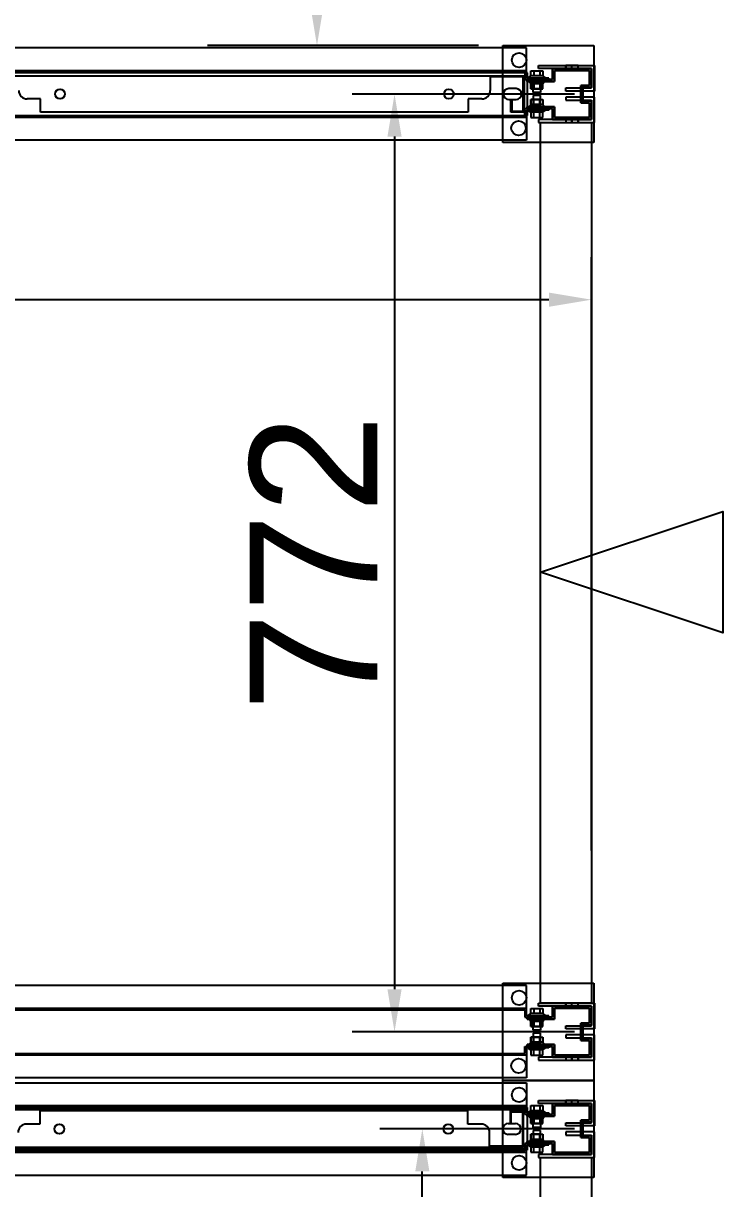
# Model space of a CAD drawing. Header units: millimetres. Extents: x 15382 to 37298, y 7351 to 31127.
# Drawn here: x 24550 to 25126, y 19286 to 20246 of the extents above; entities that cross this region are included whole.
import ezdxf

# ---------------------------------------------------------------- set-up
doc = ezdxf.new("R2010")
doc.units = ezdxf.units.MM
for name, color, linetype in [('111', 7, 'Continuous'), ('113', 3, 'Continuous'), ('114', 6, 'Continuous'), ('115', 30, 'Continuous'), ('116', 12, 'Continuous'), ('444-2', 5, 'Continuous'), ('M40', 3, 'Continuous'), ('M6', 7, 'Continuous'), ('動線', 6, 'Continuous'), ('标注', 7, 'Continuous'), ('標註', 252, 'Continuous')]:
    doc.layers.add(name, color=color, linetype=linetype)
doc.styles.get("Standard").update_dxf_attribs({"font": 'arial.ttf'})
doc.dimstyles.new('ISO-25', dxfattribs={"dimtxt": 2.5, "dimasz": 2.5, "dimexe": 1.25, "dimexo": 0.625, "dimtad": 1, "dimtxsty": 'Standard', "dimcen": 2.5, "dimadec": 0, "dimazin": 0, "dimtfac": 1, "dimtmove": 0, "dimatfit": 3, "dimfxl": 1, "dimarcsym": 0})

# ---------------------------------------------------------------- blocks, each defined once
blk = doc.blocks.new('*D623')
at = {"layer": 'Defpoints', "color": 0, "transparency": 16777216}
for p in [(23567.53, 20018.1), (23567.53, 19557.56), (25017.53, 19557.56)]:
    blk.add_point(p, dxfattribs=at)
at = {"layer": '標註', "color": 0, "lineweight": -2, "transparency": 16777216}
for p, q in [((23567.53, 19564.56), (23567.53, 20053.1)), ((25017.53, 19564.56), (25017.53, 20053.1)), ((24982.53, 20018.1), (23602.53, 20018.1))]:
    blk.add_line(p, q, dxfattribs=at)
at = {"layer": '標註', "color": 0, "transparency": 16777216}
for points in [[(23602.53, 20023.94), (23602.53, 20012.27), (23567.53, 20018.1)], [(24982.53, 20023.94), (24982.53, 20012.27), (25017.53, 20018.1)]]:
    blk.add_solid(points, dxfattribs=at)
at = {"layer": '標註', "color": 0, "transparency": 16777216, "insert": (24292.53, 20085.71), "char_height": 105, "attachment_point": 5}
blk.add_mtext('1450', dxfattribs=at)
blk = doc.blocks.new('*D713')
at = {"layer": 'Defpoints', "color": 0, "transparency": 16777216}
for p in [(24878.37, 19335.4), (25010.53, 19335.4), (25010.53, 17843.4)]:
    blk.add_point(p, dxfattribs=at)
at = {"layer": '標註', "color": 0, "lineweight": -2, "transparency": 16777216}
for p, q in [((25003.53, 19335.4), (24843.37, 19335.4)), ((24878.37, 17878.4), (24878.37, 19300.4)), ((25003.53, 17843.4), (24843.37, 17843.4))]:
    blk.add_line(p, q, dxfattribs=at)
at = {"layer": '標註', "color": 0, "transparency": 16777216}
for points in [[(24872.54, 19300.4), (24884.21, 19300.4), (24878.37, 19335.4)], [(24872.54, 17878.4), (24884.21, 17878.4), (24878.37, 17843.4)]]:
    blk.add_solid(points, dxfattribs=at)
at = {"layer": '標註', "color": 0, "transparency": 16777216, "insert": (24810.76, 18569.46), "char_height": 105, "attachment_point": 5, "rotation": 90}
blk.add_mtext('1492', dxfattribs=at)
blk = doc.blocks.new('*D694')
at = {"layer": 'Defpoints', "color": 0, "transparency": 16777216}
for p in [(25010.53, 20187.4), (24855.5, 19415.4), (25010.53, 19415.4)]:
    blk.add_point(p, dxfattribs=at)
at = {"layer": '標註', "color": 0, "lineweight": -2, "transparency": 16777216}
for p, q in [((25003.53, 20187.4), (24820.5, 20187.4)), ((24855.5, 20152.4), (24855.5, 19450.4)), ((25003.53, 19415.4), (24820.5, 19415.4))]:
    blk.add_line(p, q, dxfattribs=at)
at = {"layer": '標註', "color": 0, "transparency": 16777216}
for points in [[(24849.67, 20152.4), (24861.33, 20152.4), (24855.5, 20187.4)], [(24849.67, 19450.4), (24861.33, 19450.4), (24855.5, 19415.4)]]:
    blk.add_solid(points, dxfattribs=at)
at = {"layer": '標註', "color": 0, "transparency": 16777216, "insert": (24788.79, 19801.4), "char_height": 105, "attachment_point": 5, "rotation": 90}
blk.add_mtext('772', dxfattribs=at)

msp = doc.modelspace()

# ---------------------------------------------------------------- linework, layer by layer
at = {"layer": '111'}
for p, q in [((24965.027, 20204.998), (23621.027, 20204.998)), ((24965.027, 20169.798), (24965.027, 20204.998)), ((24945.027, 20187.398), (24945.027, 20187.398)), ((24955.527, 20191.898), (24949.527, 20191.898)), ((24960.027, 20187.398), (24960.027, 20187.398)), ((24949.527, 20182.898), (24955.527, 20182.898)), ((23621.027, 20169.798), (24965.027, 20169.798)), ((24964.527, 19352.998), (23970.527, 19352.998)), ((23970.527, 19352.998), (24964.527, 19352.998)), ((24964.527, 19351.398), (24964.527, 19352.998)), ((24964.527, 19352.998), (24964.527, 19317.798)), ((23970.527, 19351.398), (24964.527, 19351.398)), ((24944.527, 19335.398), (24944.527, 19335.398)), ((24949.027, 19339.898), (24955.027, 19339.898)), ((24959.527, 19335.398), (24959.527, 19335.398)), ((24955.027, 19330.898), (24949.027, 19330.898)), ((23970.527, 19319.398), (24964.527, 19319.398)), ((24964.527, 19317.798), (23970.527, 19317.798)), ((24964.527, 19317.798), (23970.527, 19317.798)), ((24964.527, 19319.398), (24964.527, 19317.798))]:
    msp.add_line(p, q, dxfattribs=at)
for centre, start, end in [((24949.527, 20187.398), 90, 180), ((24949.527, 20187.398), 180, 270), ((24955.527, 20187.398), 0, 90), ((24955.527, 20187.398), 270, 0), ((24949.027, 19335.398), 90, 180), ((24949.027, 19335.398), 180, 270), ((24955.027, 19335.398), 0, 90), ((24955.027, 19335.398), 270, 0)]:
    msp.add_arc(centre, 4.5, start, end, dxfattribs=at)
at = {"layer": '113'}
for p, q in [((24944.527, 20147.398), (24944.527, 20227.398)), ((24944.527, 20227.398), (25019.527, 20227.398)), ((25019.527, 20227.398), (25019.527, 20147.398)), ((25019.527, 20147.398), (24944.527, 20147.398)), ((24944.527, 19375.398), (24944.527, 19455.398)), ((24944.527, 19455.398), (25019.527, 19455.398)), ((25019.527, 19455.398), (25019.527, 19375.398)), ((25019.527, 19375.398), (24944.527, 19375.398)), ((24944.527, 19295.398), (24944.527, 19375.398)), ((24944.527, 19375.398), (25019.527, 19375.398)), ((25019.527, 19375.398), (25019.527, 19295.398)), ((25019.527, 19295.398), (24944.527, 19295.398))]:
    msp.add_line(p, q, dxfattribs=at)
at = {"layer": '113', "lineweight": -3}
for centre in [(24958.027, 20215.398), (24957.527, 20159.398), (24958.027, 19443.398), (24957.527, 19387.398), (24958.027, 19363.398), (24958.027, 19307.398)]:
    msp.add_circle(centre, 6, dxfattribs=at)
at = {"layer": '114'}
for points in [[(24975.527, 19438.898), (24975.527, 20163.898), (25017.527, 20163.898), (25017.527, 19438.898)], [(24975.527, 17866.898), (24975.527, 19311.898), (25017.527, 19311.898), (25017.527, 17866.898)]]:
    msp.add_lwpolyline(points, close=True, dxfattribs=at)
at = {"layer": '115'}
for p, q in [((24964.027, 20225.398), (23621.027, 20225.398)), ((24964.027, 20200.598), (24964.027, 20225.398)), ((24964.027, 20206.598), (23621.027, 20206.598)), ((24964.027, 20200.598), (24964.027, 20206.598)), ((23622.227, 20205.398), (24962.827, 20205.398)), ((23622.227, 20205.398), (24962.827, 20205.398)), ((24962.827, 20205.398), (24962.827, 20199.398)), ((24962.827, 20205.398), (24962.827, 20199.398)), ((24962.827, 20199.398), (24982.527, 20199.398)), ((24962.827, 20199.398), (24982.527, 20199.398)), ((24982.527, 20200.598), (24964.027, 20200.598)), ((24982.527, 20200.598), (24964.027, 20200.598)), ((24982.527, 20199.398), (24982.527, 20200.598)), ((24982.527, 20199.398), (24982.527, 20200.598)), ((24964.027, 20168.198), (23621.027, 20168.198)), ((23622.227, 20169.398), (24962.827, 20169.398)), ((23622.227, 20169.398), (24962.827, 20169.398)), ((24962.827, 20169.398), (24962.827, 20175.398)), ((24962.827, 20175.398), (24982.527, 20175.398)), ((24962.827, 20169.398), (24962.827, 20175.398)), ((24962.827, 20175.398), (24982.527, 20175.398)), ((24982.527, 20174.198), (24964.027, 20174.198)), ((24964.027, 20174.198), (24964.027, 20168.198)), ((24982.527, 20174.198), (24964.027, 20174.198)), ((24964.027, 20174.198), (24964.027, 20149.398)), ((24982.527, 20175.398), (24982.527, 20174.198)), ((24982.527, 20175.398), (24982.527, 20174.198)), ((24964.027, 20149.398), (23621.027, 20149.398)), ((24964.027, 19453.398), (23621.027, 19453.398)), ((24964.027, 19428.598), (24964.027, 19453.398)), ((24964.027, 19434.598), (23621.027, 19434.598)), ((23622.227, 19433.398), (24962.827, 19433.398)), ((23622.227, 19433.398), (24962.827, 19433.398)), ((24962.827, 19433.398), (24962.827, 19427.398)), ((24962.827, 19433.398), (24962.827, 19427.398)), ((24964.027, 19428.598), (24964.027, 19434.598)), ((24962.827, 19427.398), (24982.527, 19427.398)), ((24962.827, 19427.398), (24982.527, 19427.398)), ((24982.527, 19428.598), (24964.027, 19428.598)), ((24982.527, 19428.598), (24964.027, 19428.598)), ((24982.527, 19427.398), (24982.527, 19428.598)), ((24982.527, 19427.398), (24982.527, 19428.598)), ((24962.827, 19397.398), (24962.827, 19403.398)), ((24962.827, 19403.398), (24982.527, 19403.398)), ((24962.827, 19397.398), (24962.827, 19403.398)), ((24962.827, 19403.398), (24982.527, 19403.398)), ((24982.527, 19402.198), (24964.027, 19402.198)), ((24964.027, 19402.198), (24964.027, 19396.198)), ((24982.527, 19402.198), (24964.027, 19402.198)), ((24964.027, 19402.198), (24964.027, 19377.398)), ((24982.527, 19403.398), (24982.527, 19402.198)), ((24982.527, 19403.398), (24982.527, 19402.198)), ((24964.027, 19396.198), (23621.027, 19396.198)), ((23622.227, 19397.398), (24962.827, 19397.398)), ((23622.227, 19397.398), (24962.827, 19397.398)), ((24964.027, 19377.398), (23621.027, 19377.398)), ((23971.027, 19373.398), (24964.027, 19373.398)), ((24964.027, 19373.398), (24964.027, 19348.598)), ((23971.027, 19354.598), (24964.027, 19354.598)), ((24962.827, 19353.398), (23972.227, 19353.398)), ((24962.827, 19353.398), (23972.227, 19353.398)), ((24962.827, 19347.398), (24962.827, 19353.398)), ((24962.827, 19347.398), (24962.827, 19353.398)), ((24964.027, 19354.598), (24964.027, 19348.598)), ((24982.527, 19347.398), (24962.827, 19347.398)), ((24982.527, 19347.398), (24962.827, 19347.398)), ((24964.027, 19348.598), (24982.527, 19348.598)), ((24964.027, 19348.598), (24982.527, 19348.598)), ((24982.527, 19348.598), (24982.527, 19347.398)), ((24982.527, 19348.598), (24982.527, 19347.398)), ((23971.027, 19316.198), (24964.027, 19316.198)), ((24962.827, 19317.398), (23972.227, 19317.398)), ((24962.827, 19317.398), (23972.227, 19317.398)), ((24982.527, 19323.398), (24962.827, 19323.398)), ((24962.827, 19323.398), (24962.827, 19317.398)), ((24982.527, 19323.398), (24962.827, 19323.398)), ((24962.827, 19323.398), (24962.827, 19317.398)), ((24964.027, 19322.198), (24982.527, 19322.198)), ((24964.027, 19316.198), (24964.027, 19322.198)), ((24964.027, 19322.198), (24982.527, 19322.198)), ((24964.027, 19297.398), (24964.027, 19322.198)), ((24982.527, 19322.198), (24982.527, 19323.398)), ((24982.527, 19322.198), (24982.527, 19323.398)), ((23971.027, 19297.398), (24964.027, 19297.398))]:
    msp.add_line(p, q, dxfattribs=at)
at = {"layer": '115', "lineweight": -3}
for p, q in [((24976.027, 20200.598), (24969.027, 20200.598)), ((24969.027, 20200.598), (24969.027, 20199.398)), ((24972.527, 20200.598), (24969.027, 20200.598)), ((24969.027, 20200.598), (24969.027, 20199.398)), ((24969.027, 20199.398), (24976.027, 20199.398)), ((24969.027, 20199.398), (24972.527, 20199.398)), ((24972.527, 20199.398), (24972.527, 20200.598)), ((24976.027, 20199.398), (24976.027, 20200.598)), ((24969.027, 20174.198), (24969.027, 20175.398)), ((24969.027, 20175.398), (24976.027, 20175.398)), ((24969.027, 20174.198), (24969.027, 20175.398)), ((24969.027, 20175.398), (24972.527, 20175.398)), ((24976.027, 20174.198), (24969.027, 20174.198)), ((24972.527, 20174.198), (24969.027, 20174.198)), ((24972.527, 20175.398), (24972.527, 20174.198)), ((24976.027, 20175.398), (24976.027, 20174.198)), ((24976.027, 19428.598), (24969.027, 19428.598)), ((24969.027, 19428.598), (24969.027, 19427.398)), ((24972.527, 19428.598), (24969.027, 19428.598)), ((24969.027, 19428.598), (24969.027, 19427.398)), ((24969.027, 19427.398), (24976.027, 19427.398)), ((24969.027, 19427.398), (24972.527, 19427.398)), ((24972.527, 19427.398), (24972.527, 19428.598)), ((24976.027, 19427.398), (24976.027, 19428.598)), ((24969.027, 19402.198), (24969.027, 19403.398)), ((24969.027, 19403.398), (24976.027, 19403.398)), ((24969.027, 19402.198), (24969.027, 19403.398)), ((24969.027, 19403.398), (24972.527, 19403.398)), ((24976.027, 19402.198), (24969.027, 19402.198)), ((24972.527, 19402.198), (24969.027, 19402.198)), ((24972.527, 19403.398), (24972.527, 19402.198)), ((24976.027, 19403.398), (24976.027, 19402.198)), ((24976.027, 19348.598), (24969.027, 19348.598)), ((24969.027, 19348.598), (24969.027, 19347.398)), ((24972.527, 19348.598), (24969.027, 19348.598)), ((24969.027, 19348.598), (24969.027, 19347.398)), ((24969.027, 19347.398), (24976.027, 19347.398)), ((24969.027, 19347.398), (24972.527, 19347.398)), ((24972.527, 19347.398), (24972.527, 19348.598)), ((24976.027, 19347.398), (24976.027, 19348.598)), ((24969.027, 19322.198), (24969.027, 19323.398)), ((24969.027, 19323.398), (24976.027, 19323.398)), ((24969.027, 19322.198), (24969.027, 19323.398)), ((24969.027, 19323.398), (24972.527, 19323.398)), ((24976.027, 19322.198), (24969.027, 19322.198)), ((24972.527, 19322.198), (24969.027, 19322.198)), ((24972.527, 19323.398), (24972.527, 19322.198)), ((24976.027, 19323.398), (24976.027, 19322.198))]:
    msp.add_line(p, q, dxfattribs=at)
at = {"layer": '116'}
for p, q in [((24974.027, 20208.398), (24974.027, 20210.898)), ((24974.027, 20210.898), (25020.027, 20210.898)), ((25017.527, 20208.398), (24974.027, 20208.398)), ((24996.549, 20208.398), (24996.549, 20210.898)), ((25001.527, 20208.398), (25001.527, 20210.898)), ((25006.505, 20208.398), (25006.505, 20210.898)), ((25017.527, 20192.398), (25017.527, 20208.398)), ((25020.027, 20210.898), (25020.027, 20191.398)), ((24996.527, 20189.898), (24996.527, 20192.398)), ((24996.527, 20192.398), (25017.527, 20192.398)), ((25020.027, 20189.898), (24996.527, 20189.898)), ((25020.027, 20192.398), (25020.027, 20189.898)), ((25020.027, 20184.898), (24996.527, 20184.898)), ((24996.527, 20184.898), (24996.527, 20182.398)), ((24996.527, 20182.398), (25017.527, 20182.398)), ((25017.527, 20182.398), (25017.527, 20166.398)), ((25020.027, 20182.398), (25020.027, 20184.898)), ((25020.027, 20163.898), (25020.027, 20183.398)), ((25017.527, 20166.398), (24974.027, 20166.398)), ((24974.027, 20166.398), (24974.027, 20163.898)), ((24974.027, 20163.898), (25020.027, 20163.898)), ((24996.549, 20166.398), (24996.549, 20163.898)), ((25001.527, 20166.398), (25001.527, 20163.898)), ((25006.505, 20166.398), (25006.505, 20163.898)), ((24974.027, 19436.398), (24974.027, 19438.898)), ((24974.027, 19438.898), (25020.027, 19438.898)), ((24996.549, 19436.398), (24996.549, 19438.898)), ((25001.527, 19436.398), (25001.527, 19438.898)), ((25006.505, 19436.398), (25006.505, 19438.898)), ((25020.027, 19438.898), (25020.027, 19419.398)), ((25017.527, 19436.398), (24974.027, 19436.398)), ((25017.527, 19420.398), (25017.527, 19436.398)), ((24996.527, 19417.898), (24996.527, 19420.398)), ((24996.527, 19420.398), (25017.527, 19420.398)), ((25020.027, 19420.398), (25020.027, 19417.898)), ((25020.027, 19417.898), (24996.527, 19417.898)), ((25020.027, 19412.898), (24996.527, 19412.898)), ((24996.527, 19412.898), (24996.527, 19410.398)), ((24996.527, 19410.398), (25017.527, 19410.398)), ((25017.527, 19410.398), (25017.527, 19394.398)), ((25020.027, 19410.398), (25020.027, 19412.898)), ((25020.027, 19391.898), (25020.027, 19411.398)), ((25017.527, 19394.398), (24974.027, 19394.398)), ((24974.027, 19394.398), (24974.027, 19391.898)), ((24974.027, 19391.898), (25020.027, 19391.898)), ((24996.549, 19394.398), (24996.549, 19391.898)), ((25001.527, 19394.398), (25001.527, 19391.898)), ((25006.505, 19394.398), (25006.505, 19391.898)), ((24974.027, 19356.398), (24974.027, 19358.898)), ((24974.027, 19358.898), (25020.027, 19358.898)), ((25017.527, 19356.398), (24974.027, 19356.398)), ((24996.549, 19356.398), (24996.549, 19358.898)), ((25001.527, 19356.398), (25001.527, 19358.898)), ((25006.505, 19356.398), (25006.505, 19358.898)), ((25017.527, 19340.398), (25017.527, 19356.398)), ((25020.027, 19358.898), (25020.027, 19339.398)), ((24996.527, 19337.898), (24996.527, 19340.398)), ((24996.527, 19340.398), (25017.527, 19340.398)), ((25020.027, 19337.898), (24996.527, 19337.898)), ((25020.027, 19340.398), (25020.027, 19337.898)), ((25020.027, 19332.898), (24996.527, 19332.898)), ((24996.527, 19332.898), (24996.527, 19330.398)), ((24996.527, 19330.398), (25017.527, 19330.398)), ((25017.527, 19330.398), (25017.527, 19314.398)), ((25020.027, 19330.398), (25020.027, 19332.898)), ((25020.027, 19311.898), (25020.027, 19331.398)), ((25017.527, 19314.398), (24974.027, 19314.398)), ((24974.027, 19314.398), (24974.027, 19311.898)), ((24974.027, 19311.898), (25020.027, 19311.898))]:
    msp.add_line(p, q, dxfattribs=at)
at = {"layer": '116', "lineweight": -3}
for p, q in [((25006.505, 20210.898), (24996.549, 20210.898)), ((24996.549, 20210.898), (24996.549, 20208.398)), ((25001.527, 20210.898), (24996.549, 20210.898)), ((24996.549, 20210.898), (24996.549, 20208.398)), ((24996.549, 20208.398), (25006.505, 20208.398)), ((24996.549, 20208.398), (25001.527, 20208.398)), ((25001.527, 20208.398), (25001.527, 20210.898)), ((25006.505, 20208.398), (25006.505, 20210.898)), ((25001.527, 20166.398), (24996.549, 20166.398)), ((24996.549, 20166.398), (24996.549, 20163.898)), ((25006.505, 20166.398), (24996.549, 20166.398)), ((24996.549, 20166.398), (24996.549, 20163.898)), ((24996.549, 20163.898), (25001.527, 20163.898)), ((24996.549, 20163.898), (25006.505, 20163.898)), ((25001.527, 20163.898), (25001.527, 20166.398)), ((25006.505, 20163.898), (25006.505, 20166.398)), ((25006.505, 19438.898), (24996.549, 19438.898)), ((24996.549, 19438.898), (24996.549, 19436.398)), ((25001.527, 19438.898), (24996.549, 19438.898)), ((24996.549, 19438.898), (24996.549, 19436.398)), ((25001.527, 19436.398), (25001.527, 19438.898)), ((25006.505, 19436.398), (25006.505, 19438.898)), ((24996.549, 19436.398), (25006.505, 19436.398)), ((24996.549, 19436.398), (25001.527, 19436.398)), ((25001.527, 19394.398), (24996.549, 19394.398)), ((24996.549, 19394.398), (24996.549, 19391.898)), ((25006.505, 19394.398), (24996.549, 19394.398)), ((24996.549, 19394.398), (24996.549, 19391.898)), ((24996.549, 19391.898), (25001.527, 19391.898)), ((24996.549, 19391.898), (25006.505, 19391.898)), ((25001.527, 19391.898), (25001.527, 19394.398)), ((25006.505, 19391.898), (25006.505, 19394.398)), ((25006.505, 19358.898), (24996.549, 19358.898)), ((24996.549, 19358.898), (24996.549, 19356.398)), ((25001.527, 19358.898), (24996.549, 19358.898)), ((24996.549, 19358.898), (24996.549, 19356.398)), ((24996.549, 19356.398), (25006.505, 19356.398)), ((24996.549, 19356.398), (25001.527, 19356.398)), ((25001.527, 19356.398), (25001.527, 19358.898)), ((25006.505, 19356.398), (25006.505, 19358.898))]:
    msp.add_line(p, q, dxfattribs=at)
at = {"layer": '444-2'}
for p, q in [((24518.227, 20202.398), (24962.227, 20202.398)), ((24961.427, 20201.598), (24934.227, 20201.598)), ((24934.227, 20201.598), (24934.227, 20190.398)), ((24961.427, 20173.198), (24961.427, 20201.598)), ((24962.227, 20202.398), (24962.227, 20172.398)), ((24564.227, 20183.398), (24553.227, 20183.398)), ((24564.227, 20172.398), (24564.227, 20183.398)), ((24927.227, 20183.398), (24916.227, 20183.398)), ((24916.227, 20183.398), (24916.227, 20172.398)), ((24951.227, 20172.398), (24951.227, 20182.398)), ((24951.227, 20182.398), (24952.027, 20182.398)), ((24952.027, 20182.398), (24952.027, 20173.198)), ((24916.227, 20172.398), (24564.227, 20172.398)), ((24962.227, 20172.398), (24951.227, 20172.398)), ((24952.027, 20173.198), (24961.427, 20173.198)), ((24915.727, 19350.398), (24563.727, 19350.398)), ((24563.727, 19350.398), (24563.727, 19339.398)), ((24915.727, 19339.398), (24915.727, 19350.398)), ((24961.727, 19350.398), (24950.727, 19350.398)), ((24950.727, 19350.398), (24950.727, 19340.398)), ((24951.527, 19340.398), (24951.527, 19349.598)), ((24951.527, 19349.598), (24960.927, 19349.598)), ((24960.927, 19349.598), (24960.927, 19321.198)), ((24961.727, 19320.398), (24961.727, 19350.398)), ((24563.727, 19339.398), (24552.727, 19339.398)), ((24926.727, 19339.398), (24915.727, 19339.398)), ((24950.727, 19340.398), (24951.527, 19340.398)), ((24933.727, 19321.198), (24933.727, 19332.398)), ((24517.727, 19320.398), (24961.727, 19320.398)), ((24960.927, 19321.198), (24933.727, 19321.198))]:
    msp.add_line(p, q, dxfattribs=at)
for centre in [(24580.227, 20187.398), (24900.227, 20187.398), (24579.727, 19335.398), (24899.727, 19335.398)]:
    msp.add_circle(centre, 4, dxfattribs=at)
for centre, start, end in [((24553.227, 20190.398), 180, 270), ((24927.227, 20190.398), 270, 0), ((24552.727, 19332.398), 90, 180), ((24926.727, 19332.398), 0, 90)]:
    msp.add_arc(centre, 7, start, end, dxfattribs=at)
at = {"layer": 'M40'}
for p, q in [((24985.527, 20199.398), (24985.527, 20208.398)), ((24985.527, 20208.398), (25017.527, 20208.398)), ((25017.527, 20208.398), (24985.527, 20208.398)), ((24985.527, 20208.398), (24985.527, 20199.398)), ((25015.927, 20206.798), (24987.127, 20206.798)), ((24987.127, 20206.798), (24987.127, 20197.798)), ((24987.127, 20197.798), (24987.127, 20206.798)), ((24987.127, 20206.798), (25015.927, 20206.798)), ((24998.277, 20206.798), (24998.277, 20208.398)), ((25001.527, 20206.798), (25001.527, 20208.398)), ((25004.777, 20206.798), (25004.777, 20208.398)), ((25015.927, 20194.498), (25015.927, 20206.798)), ((25015.927, 20206.798), (25015.927, 20194.498)), ((25017.527, 20208.398), (25017.527, 20192.898)), ((25017.527, 20192.898), (25017.527, 20208.398)), ((24964.527, 20197.798), (24964.527, 20199.398)), ((24964.527, 20199.398), (24985.527, 20199.398)), ((24985.527, 20199.398), (24964.527, 20199.398)), ((24964.527, 20199.398), (24964.527, 20197.798)), ((24987.127, 20197.798), (24964.527, 20197.798)), ((24964.527, 20197.798), (24987.127, 20197.798)), ((24969.027, 20199.398), (24969.027, 20197.798)), ((24972.527, 20199.398), (24972.527, 20197.798)), ((24976.027, 20199.398), (24976.027, 20197.798)), ((24987.127, 20197.798), (24985.527, 20197.798)), ((24987.127, 20199.398), (24987.127, 20197.798)), ((25008.927, 20180.298), (25008.927, 20194.498)), ((25008.927, 20194.498), (25015.927, 20194.498)), ((25015.927, 20194.498), (25008.927, 20194.498)), ((25008.927, 20194.498), (25008.927, 20180.298)), ((25017.527, 20192.898), (25010.527, 20192.898)), ((25010.527, 20192.898), (25010.527, 20181.898)), ((25010.527, 20181.898), (25010.527, 20192.898)), ((25010.527, 20192.898), (25017.527, 20192.898)), ((25010.527, 20181.898), (25008.927, 20181.898)), ((25015.927, 20180.298), (25008.927, 20180.298)), ((25008.927, 20180.298), (25015.927, 20180.298)), ((25010.527, 20181.898), (25017.527, 20181.898)), ((25017.527, 20181.898), (25010.527, 20181.898)), ((25015.927, 20167.998), (25015.927, 20180.298)), ((25015.927, 20180.298), (25015.927, 20167.998)), ((25017.527, 20181.898), (25017.527, 20166.398)), ((25017.527, 20166.398), (25017.527, 20181.898)), ((24964.527, 20175.398), (24964.527, 20176.998)), ((24964.527, 20176.998), (24987.127, 20176.998)), ((24987.127, 20176.998), (24964.527, 20176.998)), ((24964.527, 20176.998), (24964.527, 20175.398)), ((24985.527, 20175.398), (24964.527, 20175.398)), ((24964.527, 20175.398), (24985.527, 20175.398)), ((24969.027, 20176.998), (24969.027, 20175.398)), ((24972.527, 20176.998), (24972.527, 20175.398)), ((24976.027, 20176.998), (24976.027, 20175.398)), ((24987.127, 20176.998), (24985.527, 20176.998)), ((24985.527, 20166.398), (24985.527, 20175.398)), ((24985.527, 20175.398), (24985.527, 20166.398)), ((24987.127, 20176.998), (24987.127, 20167.998)), ((24987.127, 20175.398), (24987.127, 20176.998)), ((24987.127, 20167.998), (24987.127, 20176.998)), ((24987.127, 20167.998), (25015.927, 20167.998)), ((25015.927, 20167.998), (24987.127, 20167.998)), ((25017.527, 20166.398), (24985.527, 20166.398)), ((24985.527, 20166.398), (25017.527, 20166.398)), ((24985.527, 19427.398), (24985.527, 19436.398)), ((24985.527, 19436.398), (25017.527, 19436.398)), ((25017.527, 19436.398), (24985.527, 19436.398)), ((24985.527, 19436.398), (24985.527, 19427.398)), ((25015.927, 19434.798), (24987.127, 19434.798)), ((24987.127, 19434.798), (24987.127, 19425.798)), ((24987.127, 19425.798), (24987.127, 19434.798)), ((24987.127, 19434.798), (25015.927, 19434.798)), ((24998.277, 19434.798), (24998.277, 19436.398)), ((25001.527, 19434.798), (25001.527, 19436.398)), ((25004.777, 19434.798), (25004.777, 19436.398)), ((25015.927, 19422.498), (25015.927, 19434.798)), ((25015.927, 19434.798), (25015.927, 19422.498)), ((25017.527, 19436.398), (25017.527, 19420.898)), ((25017.527, 19420.898), (25017.527, 19436.398)), ((24964.527, 19425.798), (24964.527, 19427.398)), ((24964.527, 19427.398), (24985.527, 19427.398)), ((24985.527, 19427.398), (24964.527, 19427.398)), ((24964.527, 19427.398), (24964.527, 19425.798)), ((24987.127, 19425.798), (24964.527, 19425.798)), ((24964.527, 19425.798), (24987.127, 19425.798)), ((24969.027, 19427.398), (24969.027, 19425.798)), ((24972.527, 19427.398), (24972.527, 19425.798)), ((24976.027, 19427.398), (24976.027, 19425.798)), ((24987.127, 19425.798), (24985.527, 19425.798)), ((24987.127, 19427.398), (24987.127, 19425.798)), ((25008.927, 19408.298), (25008.927, 19422.498)), ((25008.927, 19422.498), (25015.927, 19422.498)), ((25015.927, 19422.498), (25008.927, 19422.498)), ((25008.927, 19422.498), (25008.927, 19408.298)), ((25017.527, 19420.898), (25010.527, 19420.898)), ((25010.527, 19420.898), (25010.527, 19409.898)), ((25010.527, 19409.898), (25010.527, 19420.898)), ((25010.527, 19420.898), (25017.527, 19420.898)), ((25010.527, 19409.898), (25008.927, 19409.898)), ((25010.527, 19409.898), (25017.527, 19409.898)), ((25017.527, 19409.898), (25010.527, 19409.898)), ((25017.527, 19409.898), (25017.527, 19394.398)), ((25017.527, 19394.398), (25017.527, 19409.898)), ((24964.527, 19403.398), (24964.527, 19404.998)), ((24964.527, 19404.998), (24987.127, 19404.998)), ((24987.127, 19404.998), (24964.527, 19404.998)), ((24964.527, 19404.998), (24964.527, 19403.398)), ((24985.527, 19403.398), (24964.527, 19403.398)), ((24964.527, 19403.398), (24985.527, 19403.398)), ((24969.027, 19404.998), (24969.027, 19403.398)), ((24972.527, 19404.998), (24972.527, 19403.398)), ((24976.027, 19404.998), (24976.027, 19403.398)), ((24987.127, 19404.998), (24985.527, 19404.998)), ((24985.527, 19394.398), (24985.527, 19403.398)), ((24985.527, 19403.398), (24985.527, 19394.398)), ((24987.127, 19404.998), (24987.127, 19395.998)), ((24987.127, 19403.398), (24987.127, 19404.998)), ((24987.127, 19395.998), (24987.127, 19404.998)), ((25015.927, 19408.298), (25008.927, 19408.298)), ((25008.927, 19408.298), (25015.927, 19408.298)), ((25015.927, 19395.998), (25015.927, 19408.298)), ((25015.927, 19408.298), (25015.927, 19395.998)), ((25017.527, 19394.398), (24985.527, 19394.398)), ((24985.527, 19394.398), (25017.527, 19394.398)), ((24987.127, 19395.998), (25015.927, 19395.998)), ((25015.927, 19395.998), (24987.127, 19395.998)), ((24985.527, 19347.398), (24985.527, 19356.398)), ((24985.527, 19356.398), (25017.527, 19356.398)), ((25017.527, 19356.398), (24985.527, 19356.398)), ((24985.527, 19356.398), (24985.527, 19347.398)), ((25015.927, 19354.798), (24987.127, 19354.798)), ((24987.127, 19354.798), (24987.127, 19345.798)), ((24987.127, 19345.798), (24987.127, 19354.798)), ((24987.127, 19354.798), (25015.927, 19354.798)), ((24998.277, 19354.798), (24998.277, 19356.398)), ((25001.527, 19354.798), (25001.527, 19356.398)), ((25004.777, 19354.798), (25004.777, 19356.398)), ((25015.927, 19342.498), (25015.927, 19354.798)), ((25015.927, 19354.798), (25015.927, 19342.498)), ((25017.527, 19356.398), (25017.527, 19340.898)), ((25017.527, 19340.898), (25017.527, 19356.398)), ((24964.527, 19345.798), (24964.527, 19347.398)), ((24964.527, 19347.398), (24985.527, 19347.398)), ((24985.527, 19347.398), (24964.527, 19347.398)), ((24964.527, 19347.398), (24964.527, 19345.798)), ((24987.127, 19345.798), (24964.527, 19345.798)), ((24964.527, 19345.798), (24987.127, 19345.798)), ((24969.027, 19347.398), (24969.027, 19345.798)), ((24972.527, 19347.398), (24972.527, 19345.798)), ((24976.027, 19347.398), (24976.027, 19345.798)), ((24987.127, 19345.798), (24985.527, 19345.798)), ((24987.127, 19347.398), (24987.127, 19345.798)), ((25008.927, 19328.298), (25008.927, 19342.498)), ((25008.927, 19342.498), (25015.927, 19342.498)), ((25015.927, 19342.498), (25008.927, 19342.498)), ((25008.927, 19342.498), (25008.927, 19328.298)), ((25017.527, 19340.898), (25010.527, 19340.898)), ((25010.527, 19340.898), (25010.527, 19329.898)), ((25010.527, 19329.898), (25010.527, 19340.898)), ((25010.527, 19340.898), (25017.527, 19340.898)), ((24964.527, 19323.398), (24964.527, 19324.998)), ((24964.527, 19324.998), (24987.127, 19324.998)), ((24987.127, 19324.998), (24964.527, 19324.998)), ((24964.527, 19324.998), (24964.527, 19323.398)), ((24969.027, 19324.998), (24969.027, 19323.398)), ((24972.527, 19324.998), (24972.527, 19323.398)), ((24976.027, 19324.998), (24976.027, 19323.398)), ((24987.127, 19324.998), (24985.527, 19324.998)), ((24987.127, 19324.998), (24987.127, 19315.998)), ((24987.127, 19323.398), (24987.127, 19324.998)), ((24987.127, 19315.998), (24987.127, 19324.998)), ((25010.527, 19329.898), (25008.927, 19329.898)), ((25015.927, 19328.298), (25008.927, 19328.298)), ((25008.927, 19328.298), (25015.927, 19328.298)), ((25010.527, 19329.898), (25017.527, 19329.898)), ((25017.527, 19329.898), (25010.527, 19329.898)), ((25015.927, 19315.998), (25015.927, 19328.298)), ((25015.927, 19328.298), (25015.927, 19315.998)), ((25017.527, 19329.898), (25017.527, 19314.398)), ((25017.527, 19314.398), (25017.527, 19329.898)), ((24985.527, 19323.398), (24964.527, 19323.398)), ((24964.527, 19323.398), (24985.527, 19323.398)), ((24985.527, 19314.398), (24985.527, 19323.398)), ((24985.527, 19323.398), (24985.527, 19314.398)), ((25017.527, 19314.398), (24985.527, 19314.398)), ((24985.527, 19314.398), (25017.527, 19314.398)), ((24987.127, 19315.998), (25015.927, 19315.998)), ((25015.927, 19315.998), (24987.127, 19315.998))]:
    msp.add_line(p, q, dxfattribs=at)
at = {"layer": 'M40', "lineweight": -3}
for p, q in [((25004.777, 20208.398), (24998.277, 20208.398)), ((24998.277, 20208.398), (24998.277, 20206.798)), ((25001.527, 20208.398), (24998.277, 20208.398)), ((24998.277, 20208.398), (24998.277, 20206.798)), ((24998.277, 20206.798), (25004.777, 20206.798)), ((24998.277, 20206.798), (25001.527, 20206.798)), ((25001.527, 20206.798), (25001.527, 20208.398)), ((25004.777, 20206.798), (25004.777, 20208.398)), ((24976.027, 20199.398), (24969.027, 20199.398)), ((24969.027, 20199.398), (24969.027, 20197.798)), ((24972.527, 20199.398), (24969.027, 20199.398)), ((24969.027, 20199.398), (24969.027, 20197.798)), ((24969.027, 20197.798), (24976.027, 20197.798)), ((24969.027, 20197.798), (24972.527, 20197.798)), ((24972.527, 20197.798), (24972.527, 20199.398)), ((24976.027, 20197.798), (24976.027, 20199.398)), ((25008.927, 20181.898), (25008.927, 20192.898)), ((25008.927, 20192.898), (25010.527, 20192.898)), ((25008.927, 20187.398), (25008.927, 20181.898)), ((25010.527, 20187.398), (25008.927, 20187.398)), ((25010.527, 20192.898), (25010.527, 20181.898)), ((25010.527, 20181.898), (25010.527, 20187.398)), ((25010.527, 20181.898), (25008.927, 20181.898)), ((25008.927, 20181.898), (25010.527, 20181.898)), ((24969.027, 20175.398), (24969.027, 20176.998)), ((24969.027, 20176.998), (24976.027, 20176.998)), ((24969.027, 20175.398), (24969.027, 20176.998)), ((24969.027, 20176.998), (24972.527, 20176.998)), ((24976.027, 20175.398), (24969.027, 20175.398)), ((24972.527, 20175.398), (24969.027, 20175.398)), ((24972.527, 20176.998), (24972.527, 20175.398)), ((24976.027, 20176.998), (24976.027, 20175.398)), ((25004.777, 20167.998), (24998.277, 20167.998)), ((24998.277, 20167.998), (24998.277, 20166.398)), ((25001.527, 20167.998), (24998.277, 20167.998)), ((24998.277, 20167.998), (24998.277, 20166.398)), ((25001.527, 20166.398), (25001.527, 20167.998)), ((25004.777, 20166.398), (25004.777, 20167.998)), ((24998.277, 20166.398), (25004.777, 20166.398)), ((24998.277, 20166.398), (25001.527, 20166.398)), ((25004.777, 19436.398), (24998.277, 19436.398)), ((24998.277, 19436.398), (24998.277, 19434.798)), ((25001.527, 19436.398), (24998.277, 19436.398)), ((24998.277, 19436.398), (24998.277, 19434.798)), ((24998.277, 19434.798), (25004.777, 19434.798)), ((24998.277, 19434.798), (25001.527, 19434.798)), ((25001.527, 19434.798), (25001.527, 19436.398)), ((25004.777, 19434.798), (25004.777, 19436.398)), ((24976.027, 19427.398), (24969.027, 19427.398)), ((24969.027, 19427.398), (24969.027, 19425.798)), ((24972.527, 19427.398), (24969.027, 19427.398)), ((24969.027, 19427.398), (24969.027, 19425.798)), ((24969.027, 19425.798), (24976.027, 19425.798)), ((24969.027, 19425.798), (24972.527, 19425.798)), ((24972.527, 19425.798), (24972.527, 19427.398)), ((24976.027, 19425.798), (24976.027, 19427.398)), ((25008.927, 19409.898), (25008.927, 19420.898)), ((25008.927, 19420.898), (25010.527, 19420.898)), ((25010.527, 19420.898), (25010.527, 19409.898)), ((25008.927, 19415.398), (25008.927, 19409.898)), ((25010.527, 19415.398), (25008.927, 19415.398)), ((25010.527, 19409.898), (25008.927, 19409.898)), ((25008.927, 19409.898), (25010.527, 19409.898)), ((25010.527, 19409.898), (25010.527, 19415.398)), ((24969.027, 19403.398), (24969.027, 19404.998)), ((24969.027, 19404.998), (24976.027, 19404.998)), ((24969.027, 19403.398), (24969.027, 19404.998)), ((24969.027, 19404.998), (24972.527, 19404.998)), ((24976.027, 19403.398), (24969.027, 19403.398)), ((24972.527, 19403.398), (24969.027, 19403.398)), ((24972.527, 19404.998), (24972.527, 19403.398)), ((24976.027, 19404.998), (24976.027, 19403.398)), ((25004.777, 19395.998), (24998.277, 19395.998)), ((24998.277, 19395.998), (24998.277, 19394.398)), ((25001.527, 19395.998), (24998.277, 19395.998)), ((24998.277, 19395.998), (24998.277, 19394.398)), ((24998.277, 19394.398), (25004.777, 19394.398)), ((24998.277, 19394.398), (25001.527, 19394.398)), ((25001.527, 19394.398), (25001.527, 19395.998)), ((25004.777, 19394.398), (25004.777, 19395.998)), ((25004.777, 19356.398), (24998.277, 19356.398)), ((24998.277, 19356.398), (24998.277, 19354.798)), ((25001.527, 19356.398), (24998.277, 19356.398)), ((24998.277, 19356.398), (24998.277, 19354.798)), ((24998.277, 19354.798), (25004.777, 19354.798)), ((24998.277, 19354.798), (25001.527, 19354.798)), ((25001.527, 19354.798), (25001.527, 19356.398)), ((25004.777, 19354.798), (25004.777, 19356.398)), ((24976.027, 19347.398), (24969.027, 19347.398)), ((24969.027, 19347.398), (24969.027, 19345.798)), ((24972.527, 19347.398), (24969.027, 19347.398)), ((24969.027, 19347.398), (24969.027, 19345.798)), ((24969.027, 19345.798), (24976.027, 19345.798)), ((24969.027, 19345.798), (24972.527, 19345.798)), ((24972.527, 19345.798), (24972.527, 19347.398)), ((24976.027, 19345.798), (24976.027, 19347.398)), ((25008.927, 19329.898), (25008.927, 19340.898)), ((25008.927, 19340.898), (25010.527, 19340.898)), ((25008.927, 19335.398), (25008.927, 19329.898)), ((25010.527, 19335.398), (25008.927, 19335.398)), ((25010.527, 19340.898), (25010.527, 19329.898)), ((25010.527, 19329.898), (25010.527, 19335.398)), ((24969.027, 19323.398), (24969.027, 19324.998)), ((24969.027, 19324.998), (24976.027, 19324.998)), ((24969.027, 19323.398), (24969.027, 19324.998)), ((24969.027, 19324.998), (24972.527, 19324.998)), ((24972.527, 19324.998), (24972.527, 19323.398)), ((24976.027, 19324.998), (24976.027, 19323.398)), ((25010.527, 19329.898), (25008.927, 19329.898)), ((25008.927, 19329.898), (25010.527, 19329.898)), ((24976.027, 19323.398), (24969.027, 19323.398)), ((24972.527, 19323.398), (24969.027, 19323.398))]:
    msp.add_line(p, q, dxfattribs=at)
at = {"layer": 'M6'}
for p, q in [((24967.527, 20202.298), (24967.527, 20206.598)), ((24967.527, 20206.598), (24977.527, 20206.598)), ((24967.527, 20202.298), (24967.527, 20206.598)), ((24967.527, 20206.598), (24977.527, 20206.598)), ((24970.027, 20206.598), (24970.027, 20202.298)), ((24975.027, 20206.598), (24975.027, 20202.298)), ((24977.527, 20206.598), (24977.527, 20202.298)), ((24977.527, 20206.598), (24977.527, 20202.298)), ((24965.527, 20200.798), (24967.527, 20202.298)), ((24965.527, 20200.598), (24965.527, 20200.798)), ((24969.527, 20200.598), (24965.527, 20200.598)), ((24978.527, 20197.798), (24966.527, 20197.798)), ((24966.527, 20197.798), (24966.527, 20197.598)), ((24966.527, 20197.598), (24967.527, 20196.098)), ((24977.527, 20202.298), (24967.527, 20202.298)), ((24969.527, 20188.598), (24969.527, 20200.598)), ((24975.527, 20200.598), (24975.527, 20188.598)), ((24979.527, 20200.598), (24975.527, 20200.598)), ((24977.527, 20202.298), (24979.527, 20200.798)), ((24977.527, 20196.098), (24978.527, 20197.598)), ((24978.527, 20197.598), (24978.527, 20197.798)), ((24979.527, 20200.798), (24979.527, 20200.598)), ((24967.527, 20196.098), (24967.527, 20191.798)), ((24977.527, 20196.098), (24967.527, 20196.098)), ((24967.527, 20196.098), (24967.527, 20191.798)), ((24967.527, 20191.798), (24967.527, 20196.098)), ((24967.527, 20196.098), (24975.027, 20196.098)), ((24967.527, 20191.798), (24977.527, 20191.798)), ((24967.527, 20191.798), (24977.527, 20191.798)), ((24975.027, 20191.798), (24967.527, 20191.798)), ((24975.527, 20188.598), (24969.527, 20188.598)), ((24977.527, 20196.098), (24970.027, 20196.098)), ((24970.027, 20196.098), (24970.027, 20191.798)), ((24970.027, 20191.798), (24977.527, 20191.798)), ((24975.027, 20196.098), (24975.027, 20191.798)), ((24977.527, 20191.798), (24977.527, 20196.098)), ((24977.527, 20191.798), (24977.527, 20196.098)), ((24977.527, 20191.798), (24977.527, 20196.098)), ((24966.527, 20177.198), (24967.527, 20178.698)), ((24967.527, 20178.698), (24967.527, 20182.998)), ((24967.527, 20182.998), (24977.527, 20182.998)), ((24967.527, 20178.698), (24967.527, 20182.998)), ((24967.527, 20182.998), (24977.527, 20182.998)), ((24967.527, 20182.998), (24967.527, 20178.698)), ((24975.027, 20182.998), (24967.527, 20182.998)), ((24977.527, 20178.698), (24967.527, 20178.698)), ((24967.527, 20178.698), (24975.027, 20178.698)), ((24975.527, 20186.198), (24969.527, 20186.198)), ((24969.527, 20186.198), (24969.527, 20174.198)), ((24970.027, 20178.698), (24970.027, 20182.998)), ((24970.027, 20182.998), (24977.527, 20182.998)), ((24977.527, 20178.698), (24970.027, 20178.698)), ((24975.027, 20178.698), (24975.027, 20182.998)), ((24975.527, 20174.198), (24975.527, 20186.198)), ((24977.527, 20182.998), (24977.527, 20178.698)), ((24977.527, 20182.998), (24977.527, 20178.698)), ((24977.527, 20182.998), (24977.527, 20178.698)), ((24977.527, 20178.698), (24978.527, 20177.198)), ((24969.527, 20174.198), (24965.527, 20174.198)), ((24965.527, 20174.198), (24965.527, 20173.998)), ((24965.527, 20173.998), (24967.527, 20172.498)), ((24966.527, 20176.998), (24966.527, 20177.198)), ((24978.527, 20176.998), (24966.527, 20176.998)), ((24967.527, 20172.498), (24967.527, 20168.198)), ((24977.527, 20172.498), (24967.527, 20172.498)), ((24967.527, 20172.498), (24967.527, 20168.198)), ((24967.527, 20168.198), (24977.527, 20168.198)), ((24967.527, 20168.198), (24977.527, 20168.198)), ((24970.027, 20168.198), (24970.027, 20172.498)), ((24975.027, 20168.198), (24975.027, 20172.498)), ((24979.527, 20174.198), (24975.527, 20174.198)), ((24977.527, 20172.498), (24979.527, 20173.998)), ((24977.527, 20168.198), (24977.527, 20172.498)), ((24977.527, 20168.198), (24977.527, 20172.498)), ((24978.527, 20177.198), (24978.527, 20176.998)), ((24979.527, 20173.998), (24979.527, 20174.198)), ((24965.527, 19428.798), (24967.527, 19430.298)), ((24967.527, 19430.298), (24967.527, 19434.598)), ((24967.527, 19434.598), (24977.527, 19434.598)), ((24967.527, 19430.298), (24967.527, 19434.598)), ((24967.527, 19434.598), (24977.527, 19434.598)), ((24977.527, 19430.298), (24967.527, 19430.298)), ((24970.027, 19434.598), (24970.027, 19430.298)), ((24975.027, 19434.598), (24975.027, 19430.298)), ((24977.527, 19434.598), (24977.527, 19430.298)), ((24977.527, 19434.598), (24977.527, 19430.298)), ((24977.527, 19430.298), (24979.527, 19428.798)), ((24965.527, 19428.598), (24965.527, 19428.798)), ((24969.527, 19428.598), (24965.527, 19428.598)), ((24978.527, 19425.798), (24966.527, 19425.798)), ((24966.527, 19425.798), (24966.527, 19425.598)), ((24966.527, 19425.598), (24967.527, 19424.098)), ((24967.527, 19424.098), (24967.527, 19419.798)), ((24977.527, 19424.098), (24967.527, 19424.098)), ((24967.527, 19424.098), (24967.527, 19419.798)), ((24967.527, 19419.798), (24967.527, 19424.098)), ((24967.527, 19424.098), (24975.027, 19424.098)), ((24967.527, 19419.798), (24977.527, 19419.798)), ((24967.527, 19419.798), (24977.527, 19419.798)), ((24975.027, 19419.798), (24967.527, 19419.798)), ((24969.527, 19416.598), (24969.527, 19428.598)), ((24977.527, 19424.098), (24970.027, 19424.098)), ((24970.027, 19424.098), (24970.027, 19419.798)), ((24970.027, 19419.798), (24977.527, 19419.798)), ((24975.027, 19424.098), (24975.027, 19419.798)), ((24975.527, 19428.598), (24975.527, 19416.598)), ((24979.527, 19428.598), (24975.527, 19428.598)), ((24977.527, 19424.098), (24978.527, 19425.598)), ((24977.527, 19419.798), (24977.527, 19424.098)), ((24977.527, 19419.798), (24977.527, 19424.098)), ((24977.527, 19419.798), (24977.527, 19424.098)), ((24978.527, 19425.598), (24978.527, 19425.798)), ((24979.527, 19428.798), (24979.527, 19428.598)), ((24967.527, 19406.698), (24967.527, 19410.998)), ((24967.527, 19410.998), (24977.527, 19410.998)), ((24967.527, 19406.698), (24967.527, 19410.998)), ((24967.527, 19410.998), (24977.527, 19410.998)), ((24967.527, 19410.998), (24967.527, 19406.698)), ((24975.027, 19410.998), (24967.527, 19410.998)), ((24975.527, 19416.598), (24969.527, 19416.598)), ((24975.527, 19414.198), (24969.527, 19414.198)), ((24969.527, 19414.198), (24969.527, 19402.198)), ((24970.027, 19406.698), (24970.027, 19410.998)), ((24970.027, 19410.998), (24977.527, 19410.998)), ((24975.027, 19406.698), (24975.027, 19410.998)), ((24975.527, 19402.198), (24975.527, 19414.198)), ((24977.527, 19410.998), (24977.527, 19406.698)), ((24977.527, 19410.998), (24977.527, 19406.698)), ((24977.527, 19410.998), (24977.527, 19406.698)), ((24969.527, 19402.198), (24965.527, 19402.198)), ((24965.527, 19402.198), (24965.527, 19401.998)), ((24965.527, 19401.998), (24967.527, 19400.498)), ((24966.527, 19405.198), (24967.527, 19406.698)), ((24966.527, 19404.998), (24966.527, 19405.198)), ((24978.527, 19404.998), (24966.527, 19404.998)), ((24977.527, 19406.698), (24967.527, 19406.698)), ((24967.527, 19406.698), (24975.027, 19406.698)), ((24967.527, 19400.498), (24967.527, 19396.198)), ((24977.527, 19400.498), (24967.527, 19400.498)), ((24967.527, 19400.498), (24967.527, 19396.198)), ((24977.527, 19406.698), (24970.027, 19406.698)), ((24970.027, 19396.198), (24970.027, 19400.498)), ((24975.027, 19396.198), (24975.027, 19400.498)), ((24979.527, 19402.198), (24975.527, 19402.198)), ((24977.527, 19406.698), (24978.527, 19405.198)), ((24977.527, 19400.498), (24979.527, 19401.998)), ((24977.527, 19396.198), (24977.527, 19400.498)), ((24977.527, 19396.198), (24977.527, 19400.498)), ((24978.527, 19405.198), (24978.527, 19404.998)), ((24979.527, 19401.998), (24979.527, 19402.198)), ((24967.527, 19396.198), (24977.527, 19396.198)), ((24967.527, 19396.198), (24977.527, 19396.198)), ((24967.527, 19350.298), (24967.527, 19354.598)), ((24967.527, 19354.598), (24977.527, 19354.598)), ((24967.527, 19350.298), (24967.527, 19354.598)), ((24967.527, 19354.598), (24977.527, 19354.598)), ((24970.027, 19354.598), (24970.027, 19350.298)), ((24975.027, 19354.598), (24975.027, 19350.298)), ((24977.527, 19354.598), (24977.527, 19350.298)), ((24977.527, 19354.598), (24977.527, 19350.298)), ((24965.527, 19348.798), (24967.527, 19350.298)), ((24965.527, 19348.598), (24965.527, 19348.798)), ((24969.527, 19348.598), (24965.527, 19348.598)), ((24978.527, 19345.798), (24966.527, 19345.798)), ((24966.527, 19345.798), (24966.527, 19345.598)), ((24966.527, 19345.598), (24967.527, 19344.098)), ((24977.527, 19350.298), (24967.527, 19350.298)), ((24967.527, 19344.098), (24967.527, 19339.798)), ((24977.527, 19344.098), (24967.527, 19344.098)), ((24967.527, 19344.098), (24967.527, 19339.798)), ((24967.527, 19339.798), (24967.527, 19344.098)), ((24967.527, 19344.098), (24975.027, 19344.098)), ((24969.527, 19336.598), (24969.527, 19348.598)), ((24977.527, 19344.098), (24970.027, 19344.098)), ((24970.027, 19344.098), (24970.027, 19339.798)), ((24975.027, 19344.098), (24975.027, 19339.798)), ((24975.527, 19348.598), (24975.527, 19336.598)), ((24979.527, 19348.598), (24975.527, 19348.598)), ((24977.527, 19350.298), (24979.527, 19348.798)), ((24977.527, 19344.098), (24978.527, 19345.598)), ((24977.527, 19339.798), (24977.527, 19344.098)), ((24977.527, 19339.798), (24977.527, 19344.098)), ((24977.527, 19339.798), (24977.527, 19344.098)), ((24978.527, 19345.598), (24978.527, 19345.798)), ((24979.527, 19348.798), (24979.527, 19348.598)), ((24967.527, 19339.798), (24977.527, 19339.798)), ((24967.527, 19339.798), (24977.527, 19339.798)), ((24975.027, 19339.798), (24967.527, 19339.798)), ((24975.527, 19336.598), (24969.527, 19336.598)), ((24975.527, 19334.198), (24969.527, 19334.198)), ((24969.527, 19334.198), (24969.527, 19322.198)), ((24970.027, 19339.798), (24977.527, 19339.798)), ((24975.527, 19322.198), (24975.527, 19334.198)), ((24966.527, 19325.198), (24967.527, 19326.698)), ((24966.527, 19324.998), (24966.527, 19325.198)), ((24978.527, 19324.998), (24966.527, 19324.998)), ((24967.527, 19326.698), (24967.527, 19330.998)), ((24967.527, 19330.998), (24977.527, 19330.998)), ((24967.527, 19326.698), (24967.527, 19330.998)), ((24967.527, 19330.998), (24977.527, 19330.998)), ((24967.527, 19330.998), (24967.527, 19326.698)), ((24975.027, 19330.998), (24967.527, 19330.998)), ((24977.527, 19326.698), (24967.527, 19326.698)), ((24967.527, 19326.698), (24975.027, 19326.698)), ((24970.027, 19326.698), (24970.027, 19330.998)), ((24970.027, 19330.998), (24977.527, 19330.998)), ((24977.527, 19326.698), (24970.027, 19326.698)), ((24975.027, 19326.698), (24975.027, 19330.998)), ((24977.527, 19330.998), (24977.527, 19326.698)), ((24977.527, 19330.998), (24977.527, 19326.698)), ((24977.527, 19330.998), (24977.527, 19326.698)), ((24977.527, 19326.698), (24978.527, 19325.198)), ((24978.527, 19325.198), (24978.527, 19324.998)), ((24969.527, 19322.198), (24965.527, 19322.198)), ((24965.527, 19322.198), (24965.527, 19321.998)), ((24965.527, 19321.998), (24967.527, 19320.498)), ((24967.527, 19320.498), (24967.527, 19316.198)), ((24977.527, 19320.498), (24967.527, 19320.498)), ((24967.527, 19320.498), (24967.527, 19316.198)), ((24967.527, 19316.198), (24977.527, 19316.198)), ((24967.527, 19316.198), (24977.527, 19316.198)), ((24970.027, 19316.198), (24970.027, 19320.498)), ((24975.027, 19316.198), (24975.027, 19320.498)), ((24979.527, 19322.198), (24975.527, 19322.198)), ((24977.527, 19320.498), (24979.527, 19321.998)), ((24977.527, 19316.198), (24977.527, 19320.498)), ((24977.527, 19316.198), (24977.527, 19320.498)), ((24979.527, 19321.998), (24979.527, 19322.198))]:
    msp.add_line(p, q, dxfattribs=at)
at = {"layer": '動線', "lineweight": -3}
msp.add_lwpolyline([(24975.527, 19793.697), (25125.527, 19843.697), (25125.527, 19743.697), (24975.527, 19793.697)], dxfattribs=at)
at = {"layer": '标注'}
msp.add_line((24924.527, 20227.398), (24701.656, 20227.398), dxfattribs=at)
msp.add_solid([(24776.656, 20317.398), (24806.656, 20317.398), (24791.656, 20227.398)], dxfattribs=at)

# ---------------------------------------------------------------- dimensions: what is measured, and where the dimension line sits
at = {"layer": '標註', "color": 8}
for base, p1, p2, angle, picture, middle in [((24855.501, 19415.398), (25010.527, 20187.398), (25010.527, 19415.398), 90, '*D694', (24788.786, 19801.398)), ((23567.527, 20018.103), (25017.527, 19557.561), (23567.527, 19557.561), 180, '*D623', (24292.527, 20085.713))]:
    dim = msp.add_linear_dim(base=base, p1=p1, p2=p2, angle=angle, dimstyle='ISO-25', override={"dimscale": 70, "dimtxt": 1.5, "dimasz": 0.5, "dimexe": 0.5, "dimexo": 0.1, "dimgap": 0.2}, dxfattribs=at)
    dim.commit()
    dim.dimension.update_dxf_attribs({"geometry": picture, "text_midpoint": middle})
dim = msp.add_linear_dim(base=(24878.372, 19335.398), p1=(25010.527, 17843.398), p2=(25010.527, 19335.398), angle=90, dimstyle='ISO-25', override={"dimscale": 70, "dimtxt": 1.5, "dimasz": 0.5, "dimexe": 0.5, "dimexo": 0.1, "dimgap": 0.2}, dxfattribs=at)
dim.commit()
dim.dimension.update_dxf_attribs({"geometry": '*D713', "text_midpoint": (24878.372, 18569.463), "dimtype": 160})

doc.saveas('drawing.dxf')
